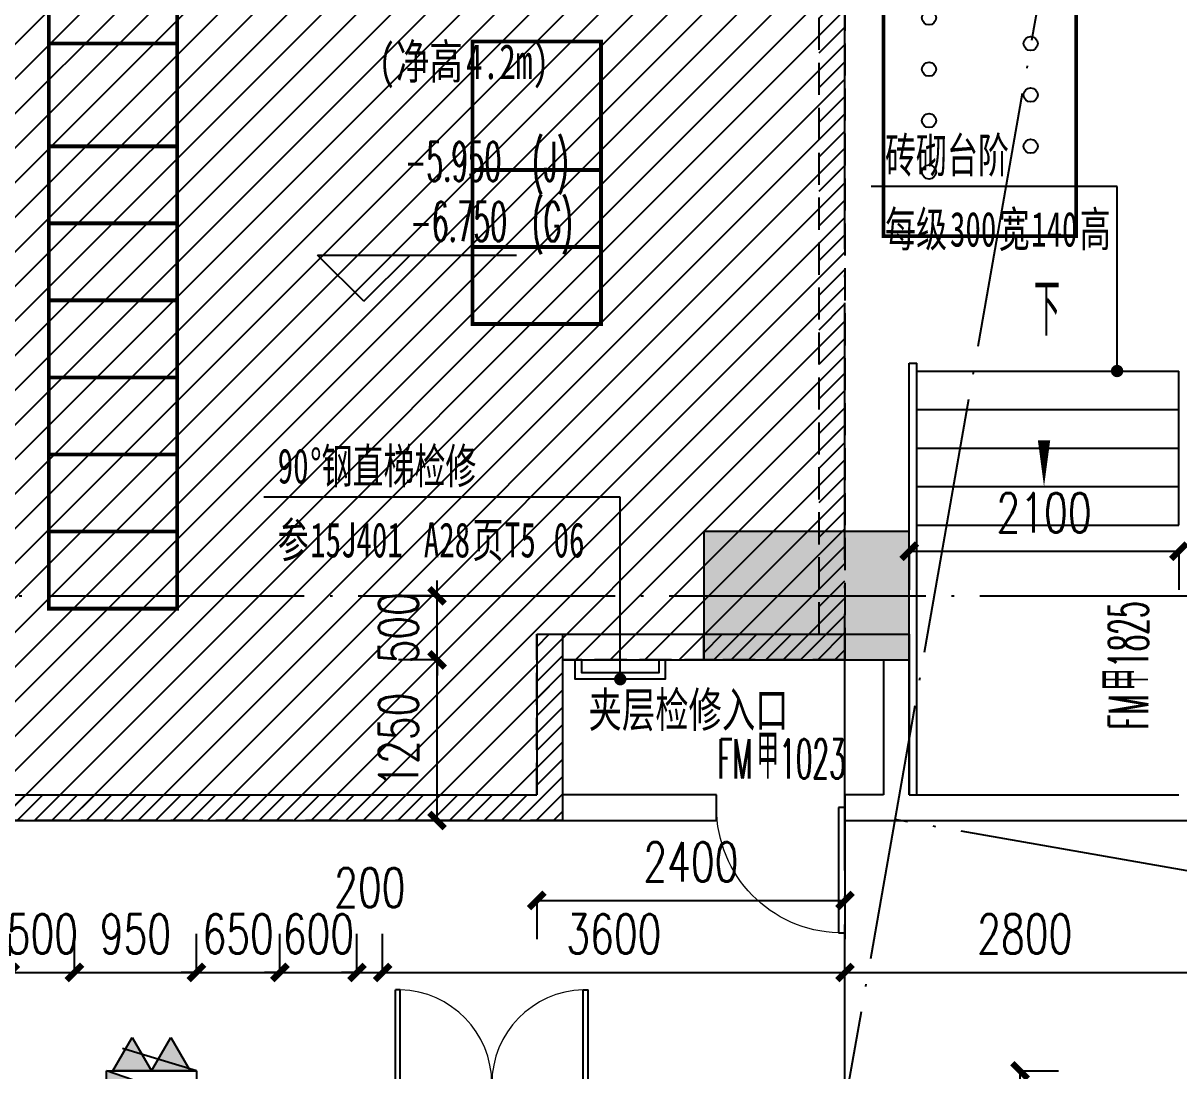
# Model space of a CAD drawing. Header units: millimetres. Extents: x 12325263 to 13848842, y -1463133 to 573208.
# Drawn here: x 12597897 to 12606897, y -884587 to -876428 of the extents above; entities that cross this region are included whole.
import ezdxf
from ezdxf.xclip import XClip

# ---------------------------------------------------------------- set-up
doc = ezdxf.new("R2010")
doc.units = ezdxf.units.MM
doc.header["$LTSCALE"] = 1000
doc.header["$XCLIPFRAME"] = 0
doc.linetypes.add('DASH', pattern=[0.35, 0.25, -0.1])
doc.linetypes.add('DOTE', pattern=[2.42, 2, -0.2, 0.02, -0.2])
for name, color, linetype in [('#s-灭火器', 20, 'Continuous'), ('0夹层', 21, 'Continuous'), ('A-ANNO-DIMS', 83, 'Continuous'), ('A-ANNO-ELEV', 3, 'Continuous'), ('A-ANNO-LEAD', 3, 'Continuous'), ('A-ANNO-TEXT', 7, 'Continuous'), ('A-AXIS', 16, 'DOTE'), ('A-COLS', 6, 'Continuous'), ('A-WALL', 5, 'Continuous'), ('AXIS', 3, 'Continuous'), ('DIM_SYMB', 3, 'Continuous'), ('DOOR_FIRE', 1, 'Continuous'), ('DOOR_FIRE_TEXT', 7, 'Continuous'), ('ELEMENT', 3, 'Continuous'), ('EQUIP_消火栓', 7, 'Continuous'), ('PUB_DIM', 83, 'Continuous'), ('PUB_HATCH', 8, 'Continuous'), ('PUB_TEXT', 7, 'Continuous'), ('STAIR', 2, 'Continuous'), ('WALL', 5, 'Continuous'), ('WALL-SHATCH', 8, 'Continuous')]:
    doc.layers.add(name, color=color, linetype=linetype)
doc.styles.add('_TCH_DIM', font='SIMPLEX.shx', dxfattribs={"width": 0.7, "bigfont": 'GBCBIG.shx'})
doc.styles.add('_TCH_DIM_T3', font='SIMPLEX.shx', dxfattribs={"width": 0.705882, "bigfont": 'GBCBIG.shx'})
doc.styles.add('_TCH_WINDOW', font='SIMPLEX', dxfattribs={"width": 0.7, "height": 3.5, "bigfont": 'GBCBIG'})
doc.styles.add('TITXV', font='', dxfattribs={"width": 0.7})
doc.styles.add('宋体', font='', dxfattribs={"width": 0.65})
doc.styles.get('TITXV').set_extended_font_data('SimSun')
doc.styles.get('宋体').set_extended_font_data('SimSun')
doc.dimstyles.new('_TCH_ARCH&&120', dxfattribs={"dimtxt": 306, "dimasz": 120, "dimexe": 300, "dimexo": 360, "dimgap": 147, "dimtad": 1, "dimdec": 0, "dimzin": 0, "dimdsep": 46, "dimtxsty": '_TCH_DIM_T3', "dimblk": 'ARCHTICK', "dimcen": 0.09, "dimclrt": 7, "dimazin": 2, "dimtfac": 1, "dimtdec": 0, "dimtix": 1, "dimtmove": 2, "dimatfit": 3, "dimfxl": 1, "dimfxlon": 1, "dimtolj": 1, "dimtzin": 0, "dimarcsym": 0})

# ---------------------------------------------------------------- blocks, each defined once
blk = doc.blocks.new('adgshg13-A$C7F010FC0')
at = {"layer": 'WALL-SHATCH'}
h = blk.add_hatch(color=256, dxfattribs=at)
h.dxf.hatch_style = 1
h.paths.add_polyline_path([(-60384.2, -16880.9), (-763.2, 197.5), (12587.6, -13153.3), (12587.6, -157996), (-162964.9, -188820.4), (-171262.4, -180522.9), (-171262.4, -31310.9), (-150707.2, -10755.7), (-131860.1, -7980.9), (-99162.4, -7980.9), (-99162.4, -4980.9), (-76620.4, -4980.9), (-70107.7, -16880.9)], flags=16)
h.paths.add_polyline_path([(-60091.2, -16380.9), (-646.9, 646.9), (12987.6, -12987.6), (12987.6, -158331.9), (-163100.6, -189250.4), (-171662.4, -180688.6), (-171662.4, -31145.2), (-150777.9, -10260.7), (-131896.7, -7480.9), (-99562.4, -7480.9), (-99562.4, -4580.9), (-76365.6, -4580.9), (-69907.5, -16380.9)])
blk = doc.blocks.new('A$C4C7A72D3')
at = {"layer": 'WALL', "color": 1}
blk.add_blockref('adgshg13-A$C7F010FC0', (210433, 205503.6), dxfattribs=at)
blk = doc.blocks.new('qlzw')
at = {"layer": 'A-AXIS'}
for p, q in [((12470866.8, 979489.8), (12470866.8, 1082089.8)), ((12411416.8, 1000989.8), (12486866.8, 1000989.8))]:
    blk.add_line(p, q, dxfattribs=at)
blk = doc.blocks.new('asdfadfgsdg')
at = {"layer": 'A-AXIS'}
for p, q in [((15844.9, 92554.4), (-1535.4, -6431.4)), ((15444.6, 5715.2), (1041.4, 8244.1))]:
    blk.add_line(p, q, dxfattribs=at)
blk = doc.blocks.new('_FZH')
blk.add_lwpolyline([(-0.5, -0.5), (0.5, -0.5), (0.5, 0.5), (-0.5, 0.5)], close=True)
at = {"layer": 'PUB_HATCH'}
blk.add_solid([(-0.5, -0.5), (0.5, -0.5), (-0.5, 0.5), (0.5, 0.5)], dxfattribs=at)
blk = doc.blocks.new('asdfdsfds')
at = {"layer": 'A-COLS', "xscale": 1600, "yscale": 1000, "zscale": 1000}
blk.add_blockref('_FZH', (-300, 5000), dxfattribs=at)
blk = doc.blocks.new('A$C2D254926')
at = {"layer": 'ELEMENT', "const_width": 30}
blk.add_lwpolyline([(-1100, 1500), (1100, 1500), (1100, 0), (-1100, 0)], close=True, dxfattribs=at)
at = {"layer": 'ELEMENT'}
for centre in [(-600, 1145.7), (-200, 1145.7), (200, 1145.7), (600, 1145.7), (-400, 354.3), (0, 354.3), (400, 354.3)]:
    blk.add_circle(centre, 54.7, dxfattribs=at)
blk = doc.blocks.new('A$C11D0426D')
at = {"layer": 'ELEMENT', "color": 4, "const_width": 30}
blk.add_lwpolyline([(1200, 9330.3), (1200, 10130.3), (2200, 10130.3), (2200, 9330.3)], close=True, dxfattribs=at)
at = {"layer": 'ELEMENT', "color": 6, "const_width": 30}
blk.add_lwpolyline([(4500, 9346), (4500, 8346), (5500, 8346), (5500, 9346)], close=True, dxfattribs=at)
at = {"layer": 'ELEMENT', "color": 2, "linetype": 'DASH', "const_width": 30}
blk.add_lwpolyline([(1200, 8530.3), (1200, 9330.3), (2200, 9330.3), (2200, 8530.3)], close=True, dxfattribs=at)
at = {"layer": 'ELEMENT', "color": 3, "const_width": 30}
for points in [[(2200, 8530.3), (1200, 8530.3), (1200, 7930.3), (2200, 7930.3)], [(4500, 8346), (5500, 8346), (5500, 7746), (4500, 7746)], [(2200, 7930.3), (1200, 7930.3), (1200, 7330.3), (2200, 7330.3)], [(4500, 7746), (5500, 7746), (5500, 7146), (4500, 7146)], [(1200, 7330.3), (2200, 7330.3), (2200, 6730.3), (1200, 6730.3)], [(1200, 6730.3), (2200, 6730.3), (2200, 6130.3), (1200, 6130.3)], [(1200, 6130.3), (2200, 6130.3), (2200, 5530.3), (1200, 5530.3)], [(1200, 5530.3), (2200, 5530.3), (2200, 4930.3), (1200, 4930.3)]]:
    blk.add_lwpolyline(points, close=True, dxfattribs=at)
at = {"layer": 'ELEMENT', "rotation": 90}
blk.add_blockref('A$C2D254926', (9200, 8930.3), dxfattribs=at)
blk = doc.blocks.new('灭火器')
at = {"layer": '#s-灭火器', "ltscale": 1000}
for points in [[(292444.1, 59706.6), (292144.1, 59706.6), (292294.1, 59446.8)], [(292744.1, 59706.6), (292444.1, 59706.6), (292594.1, 59446.8)]]:
    blk.add_hatch(color=256, dxfattribs=at).paths.add_polyline_path(points)
for points in [[(292294.1, 59446.8), (292444.1, 59706.6), (292144.1, 59706.6)], [(292594.1, 59446.8), (292744.1, 59706.6), (292444.1, 59706.6)]]:
    blk.add_lwpolyline(points, close=True, dxfattribs=at)
blk = doc.blocks.new('$TWTSYS$00000508')
for p, q in [((-0.5, 0.5), (0.324, 1.224)), ((-0.5, 0.5), (-0.5, -0.5)), ((-0.5, -0.5), (0.5, 0.5)), ((0.5, 0.5), (-0.5, 0.5)), ((0.5, -0.5), (0.5, 0.5)), ((-0.5, -0.5), (0.5, -0.5))]:
    blk.add_line(p, q)
blk.add_solid([(0.5, -0.5), (0.5, 0.5), (-0.5, -0.5)])
blk = doc.blocks.new('消火栓')
at = {"layer": '#s-灭火器', "rotation": 180.0000000000001}
blk.add_blockref('灭火器', (12864422.1, 734931.8), dxfattribs=at)
at = {"layer": 'EQUIP_消火栓', "xscale": 700, "yscale": 240, "zscale": 700}
blk.add_blockref('$TWTSYS$00000508', (12571977.9, 675105.2), dxfattribs=at)
blk = doc.blocks.new('asdfasfasdfsdf')
at = {"xscale": -1}
blk.add_blockref('消火栓', (12602277.9, -691175.2), dxfattribs=at)
blk = doc.blocks.new('_ArchTick')
at = {"color": 0, "linetype": 'ByBlock', "const_width": 0.4}
blk.add_lwpolyline([(-0.5, -0.5), (0.5, 0.5)], dxfattribs=at)
blk = doc.blocks.new('*D4079')
at = {"layer": 'A-ANNO-DIMS', "color": 0, "lineweight": -2, "transparency": 16777216}
for p, q in [((12601896.8, -883259), (12601896.8, -883560)), ((12601896.8, -883260), (12604296.8, -883260)), ((12604296.8, -883259), (12604296.8, -883560))]:
    blk.add_line(p, q, dxfattribs=at)
at = {"layer": 'Defpoints', "color": 0, "transparency": 16777216}
for p in [(12601896.8, -882436.8), (12604296.8, -882436.8), (12604296.8, -883260)]:
    blk.add_point(p, dxfattribs=at)
at = {"layer": 'A-ANNO-DIMS', "color": 0, "lineweight": -2, "transparency": 16777216, "xscale": 120, "yscale": 120, "zscale": 120, "rotation": 180}
blk.add_blockref('_ArchTick', (12601896.8, -883260), dxfattribs=at)
at = {"layer": 'A-ANNO-DIMS', "color": 0, "lineweight": -2, "transparency": 16777216, "xscale": 120, "yscale": 120, "zscale": 120}
blk.add_blockref('_ArchTick', (12604296.8, -883260), dxfattribs=at)
at = {"layer": 'A-ANNO-DIMS', "color": 7, "transparency": 16777216, "insert": (12603096.8, -882960), "char_height": 306, "attachment_point": 5, "style": '_TCH_DIM_T3'}
blk.add_mtext('\\A1;2400', dxfattribs=at)
blk = doc.blocks.new('*D4080')
at = {"layer": 'A-ANNO-DIMS', "color": 0, "lineweight": -2, "transparency": 16777216}
for p, q in [((12601121, -881386.8), (12600820, -881386.8)), ((12601120, -882636.8), (12601120, -881386.8)), ((12601121, -882636.8), (12600820, -882636.8))]:
    blk.add_line(p, q, dxfattribs=at)
at = {"layer": 'Defpoints', "color": 0, "transparency": 16777216}
for p in [(12601120, -881386.8), (12601996.8, -881386.8), (12601996.8, -882636.8)]:
    blk.add_point(p, dxfattribs=at)
at = {"layer": 'A-ANNO-DIMS', "color": 0, "lineweight": -2, "transparency": 16777216, "xscale": 120, "yscale": 120, "zscale": 120}
for p, rotation in [((12601120, -881386.8), 90), ((12601120, -882636.8), 270)]:
    blk.add_blockref('_ArchTick', p, dxfattribs=dict(at, rotation=rotation))
at = {"layer": 'A-ANNO-DIMS', "color": 7, "transparency": 16777216, "insert": (12600820, -882011.8), "char_height": 306, "attachment_point": 5, "rotation": 90, "style": '_TCH_DIM_T3'}
blk.add_mtext('\\A1;1250', dxfattribs=at)
blk = doc.blocks.new('*D4081')
at = {"layer": 'A-ANNO-DIMS', "color": 0, "lineweight": -2, "transparency": 16777216}
for p, q in [((12601120, -880886.8), (12601120, -880766.8)), ((12601121, -880886.8), (12600820, -880886.8)), ((12601120, -881386.8), (12601120, -880886.8)), ((12601121, -881386.8), (12600820, -881386.8)), ((12601120, -881386.8), (12601120, -881506.8))]:
    blk.add_line(p, q, dxfattribs=at)
at = {"layer": 'Defpoints', "color": 0, "transparency": 16777216}
for p in [(12601120, -880886.8), (12601996.8, -880886.8), (12601996.8, -881386.8)]:
    blk.add_point(p, dxfattribs=at)
at = {"layer": 'A-ANNO-DIMS', "color": 0, "lineweight": -2, "transparency": 16777216, "xscale": 120, "yscale": 120, "zscale": 120}
for p, rotation in [((12601120, -880886.8), 270), ((12601120, -881386.8), 90)]:
    blk.add_blockref('_ArchTick', p, dxfattribs=dict(at, rotation=rotation))
at = {"layer": 'A-ANNO-DIMS', "color": 7, "transparency": 16777216, "insert": (12600820, -881136.8), "char_height": 306, "attachment_point": 5, "rotation": 90, "style": '_TCH_DIM_T3'}
blk.add_mtext('\\A1;500', dxfattribs=at)
blk = doc.blocks.new('*D4238')
at = {"layer": 'A-ANNO-DIMS', "color": 0, "lineweight": -2, "transparency": 16777216}
for p, q in [((12604796.8, -880539), (12604796.8, -880840)), ((12604796.8, -880540), (12606896.8, -880540)), ((12606896.8, -880539), (12606896.8, -880840))]:
    blk.add_line(p, q, dxfattribs=at)
at = {"layer": 'Defpoints', "color": 0, "transparency": 16777216}
for p in [(12604796.8, -879136.8), (12606896.8, -879136.8), (12606896.8, -880540)]:
    blk.add_point(p, dxfattribs=at)
at = {"layer": 'A-ANNO-DIMS', "color": 0, "lineweight": -2, "transparency": 16777216, "xscale": 120, "yscale": 120, "zscale": 120, "rotation": 180}
blk.add_blockref('_ArchTick', (12604796.8, -880540), dxfattribs=at)
at = {"layer": 'A-ANNO-DIMS', "color": 0, "lineweight": -2, "transparency": 16777216, "xscale": 120, "yscale": 120, "zscale": 120}
blk.add_blockref('_ArchTick', (12606896.8, -880540), dxfattribs=at)
at = {"layer": 'A-ANNO-DIMS', "color": 7, "transparency": 16777216, "insert": (12605846.8, -880240), "char_height": 306, "attachment_point": 5, "style": '_TCH_DIM_T3'}
blk.add_mtext('\\A1;2100', dxfattribs=at)
blk = doc.blocks.new('*D4411')
at = {"layer": 'A-ANNO-DIMS', "color": 0, "lineweight": -2, "transparency": 16777216}
for p, q in [((12605659, -884586.78575), (12605960, -884586.78575)), ((12605660, -885886.78575), (12605660, -884586.78575)), ((12605659, -885886.78575), (12605960, -885886.78575))]:
    blk.add_line(p, q, dxfattribs=at)
at = {"layer": 'Defpoints', "color": 0, "transparency": 16777216}
for p in [(12604450, -884586.78575), (12605660, -884586.78575), (12604450, -885886.78575)]:
    blk.add_point(p, dxfattribs=at)
at = {"layer": 'A-ANNO-DIMS', "color": 0, "lineweight": -2, "transparency": 16777216, "xscale": 120, "yscale": 120, "zscale": 120}
for p, rotation in [((12605660, -884586.78575), 90), ((12605660, -885886.78575), 270)]:
    blk.add_blockref('_ArchTick', p, dxfattribs=dict(at, rotation=rotation))
at = {"layer": 'A-ANNO-DIMS', "color": 7, "transparency": 16777216, "insert": (12605360, -885236.78575), "char_height": 306, "attachment_point": 5, "rotation": 90, "style": '_TCH_DIM_T3'}
blk.add_mtext('\\A1;1300', dxfattribs=at)
blk = doc.blocks.new('*D4588')
at = {"layer": 'Defpoints', "color": 0, "transparency": 16777216}
for p in [(12598296.8, -883820), (12597796.8, -884586.8), (12598296.8, -884586.8)]:
    blk.add_point(p, dxfattribs=at)
at = {"layer": 'PUB_DIM', "color": 0, "lineweight": -2, "transparency": 16777216}
for p, q in [((12597796.8, -883821), (12597796.8, -883520)), ((12598296.8, -883821), (12598296.8, -883520)), ((12597796.8, -883820), (12597676.8, -883820)), ((12597796.8, -883820), (12598296.8, -883820)), ((12598296.8, -883820), (12598416.8, -883820))]:
    blk.add_line(p, q, dxfattribs=at)
at = {"layer": 'PUB_DIM', "color": 0, "lineweight": -2, "transparency": 16777216, "xscale": 120, "yscale": 120, "zscale": 120}
blk.add_blockref('_ArchTick', (12597796.8, -883820), dxfattribs=at)
at = {"layer": 'PUB_DIM', "color": 0, "lineweight": -2, "transparency": 16777216, "xscale": 120, "yscale": 120, "zscale": 120, "rotation": 180}
blk.add_blockref('_ArchTick', (12598296.8, -883820), dxfattribs=at)
at = {"layer": 'PUB_DIM', "color": 7, "transparency": 16777216, "insert": (12598046.8, -883520), "char_height": 306, "attachment_point": 5, "style": '_TCH_DIM_T3'}
blk.add_mtext('\\A1;500', dxfattribs=at)
blk = doc.blocks.new('*D4589')
at = {"layer": 'Defpoints', "color": 0, "transparency": 16777216}
for p in [(12599246.8, -883820), (12598296.8, -884586.8), (12599246.8, -884586.8)]:
    blk.add_point(p, dxfattribs=at)
at = {"layer": 'PUB_DIM', "color": 0, "lineweight": -2, "transparency": 16777216}
for p, q in [((12598296.8, -883821), (12598296.8, -883520)), ((12599246.8, -883821), (12599246.8, -883520)), ((12598296.8, -883820), (12599246.8, -883820))]:
    blk.add_line(p, q, dxfattribs=at)
at = {"layer": 'PUB_DIM', "color": 0, "lineweight": -2, "transparency": 16777216, "xscale": 120, "yscale": 120, "zscale": 120, "rotation": 180}
blk.add_blockref('_ArchTick', (12598296.8, -883820), dxfattribs=at)
at = {"layer": 'PUB_DIM', "color": 0, "lineweight": -2, "transparency": 16777216, "xscale": 120, "yscale": 120, "zscale": 120}
blk.add_blockref('_ArchTick', (12599246.8, -883820), dxfattribs=at)
at = {"layer": 'PUB_DIM', "color": 7, "transparency": 16777216, "insert": (12598771.8, -883520), "char_height": 306, "attachment_point": 5, "style": '_TCH_DIM_T3'}
blk.add_mtext('\\A1;950', dxfattribs=at)
blk = doc.blocks.new('*D4590')
at = {"layer": 'Defpoints', "color": 0, "transparency": 16777216}
for p in [(12599896.8, -883820), (12599246.8, -884586.8), (12599896.8, -884586.8)]:
    blk.add_point(p, dxfattribs=at)
at = {"layer": 'PUB_DIM', "color": 0, "lineweight": -2, "transparency": 16777216}
for p, q in [((12599246.8, -883821), (12599246.8, -883520)), ((12599896.8, -883821), (12599896.8, -883520)), ((12599246.8, -883820), (12599126.8, -883820)), ((12599246.8, -883820), (12599896.8, -883820)), ((12599896.8, -883820), (12600016.8, -883820))]:
    blk.add_line(p, q, dxfattribs=at)
at = {"layer": 'PUB_DIM', "color": 0, "lineweight": -2, "transparency": 16777216, "xscale": 120, "yscale": 120, "zscale": 120}
blk.add_blockref('_ArchTick', (12599246.8, -883820), dxfattribs=at)
at = {"layer": 'PUB_DIM', "color": 0, "lineweight": -2, "transparency": 16777216, "xscale": 120, "yscale": 120, "zscale": 120, "rotation": 180}
blk.add_blockref('_ArchTick', (12599896.8, -883820), dxfattribs=at)
at = {"layer": 'PUB_DIM', "color": 7, "transparency": 16777216, "insert": (12599571.8, -883520), "char_height": 306, "attachment_point": 5, "style": '_TCH_DIM_T3'}
blk.add_mtext('\\A1;650', dxfattribs=at)
blk = doc.blocks.new('*D4591')
at = {"layer": 'Defpoints', "color": 0, "transparency": 16777216}
for p in [(12600496.8, -883820), (12599896.8, -884586.8), (12600496.8, -884586.8)]:
    blk.add_point(p, dxfattribs=at)
at = {"layer": 'PUB_DIM', "color": 0, "lineweight": -2, "transparency": 16777216}
for p, q in [((12599896.8, -883821), (12599896.8, -883520)), ((12600496.8, -883821), (12600496.8, -883520)), ((12599896.8, -883820), (12599776.8, -883820)), ((12599896.8, -883820), (12600496.8, -883820)), ((12600496.8, -883820), (12600616.8, -883820))]:
    blk.add_line(p, q, dxfattribs=at)
at = {"layer": 'PUB_DIM', "color": 0, "lineweight": -2, "transparency": 16777216, "xscale": 120, "yscale": 120, "zscale": 120}
blk.add_blockref('_ArchTick', (12599896.8, -883820), dxfattribs=at)
at = {"layer": 'PUB_DIM', "color": 0, "lineweight": -2, "transparency": 16777216, "xscale": 120, "yscale": 120, "zscale": 120, "rotation": 180}
blk.add_blockref('_ArchTick', (12600496.8, -883820), dxfattribs=at)
at = {"layer": 'PUB_DIM', "color": 7, "transparency": 16777216, "insert": (12600196.8, -883520), "char_height": 306, "attachment_point": 5, "style": '_TCH_DIM_T3'}
blk.add_mtext('\\A1;600', dxfattribs=at)
blk = doc.blocks.new('*D4592')
at = {"layer": 'Defpoints', "color": 0, "transparency": 16777216}
for p in [(12600696.8, -883820), (12600496.8, -884586.8), (12600696.8, -884586.8)]:
    blk.add_point(p, dxfattribs=at)
at = {"layer": 'PUB_DIM', "color": 0, "lineweight": -2, "transparency": 16777216}
for p, q in [((12600496.8, -883821), (12600496.8, -883520)), ((12600696.8, -883821), (12600696.8, -883520)), ((12600496.8, -883820), (12600376.8, -883820)), ((12600496.8, -883820), (12600696.8, -883820)), ((12600696.8, -883820), (12600816.8, -883820))]:
    blk.add_line(p, q, dxfattribs=at)
at = {"layer": 'PUB_DIM', "color": 0, "lineweight": -2, "transparency": 16777216, "xscale": 120, "yscale": 120, "zscale": 120}
blk.add_blockref('_ArchTick', (12600496.8, -883820), dxfattribs=at)
at = {"layer": 'PUB_DIM', "color": 0, "lineweight": -2, "transparency": 16777216, "xscale": 120, "yscale": 120, "zscale": 120, "rotation": 180}
blk.add_blockref('_ArchTick', (12600696.8, -883820), dxfattribs=at)
at = {"layer": 'PUB_DIM', "color": 7, "transparency": 16777216, "insert": (12600596.8, -883160), "char_height": 306, "attachment_point": 5, "style": '_TCH_DIM_T3'}
blk.add_mtext('\\A1;200', dxfattribs=at)
blk = doc.blocks.new('*D4593')
at = {"layer": 'Defpoints', "color": 0, "transparency": 16777216}
for p in [(12604296.8, -883820), (12600696.8, -884586.8), (12604296.8, -884586.8)]:
    blk.add_point(p, dxfattribs=at)
at = {"layer": 'PUB_DIM', "color": 0, "lineweight": -2, "transparency": 16777216}
for p, q in [((12600696.8, -883821), (12600696.8, -883520)), ((12604296.8, -883821), (12604296.8, -883520)), ((12600696.8, -883820), (12604296.8, -883820))]:
    blk.add_line(p, q, dxfattribs=at)
at = {"layer": 'PUB_DIM', "color": 0, "lineweight": -2, "transparency": 16777216, "xscale": 120, "yscale": 120, "zscale": 120, "rotation": 180}
blk.add_blockref('_ArchTick', (12600696.8, -883820), dxfattribs=at)
at = {"layer": 'PUB_DIM', "color": 0, "lineweight": -2, "transparency": 16777216, "xscale": 120, "yscale": 120, "zscale": 120}
blk.add_blockref('_ArchTick', (12604296.8, -883820), dxfattribs=at)
at = {"layer": 'PUB_DIM', "color": 7, "transparency": 16777216, "insert": (12602496.8, -883520), "char_height": 306, "attachment_point": 5, "style": '_TCH_DIM_T3'}
blk.add_mtext('\\A1;3600', dxfattribs=at)
blk = doc.blocks.new('*D4594')
at = {"layer": 'Defpoints', "color": 0, "transparency": 16777216}
for p in [(12607096.8, -883820), (12604296.8, -884586.8), (12607096.8, -884586.8)]:
    blk.add_point(p, dxfattribs=at)
at = {"layer": 'PUB_DIM', "color": 0, "lineweight": -2, "transparency": 16777216}
for p, q in [((12604296.8, -883821), (12604296.8, -883520)), ((12607096.8, -883821), (12607096.8, -883520)), ((12604296.8, -883820), (12607096.8, -883820))]:
    blk.add_line(p, q, dxfattribs=at)
at = {"layer": 'PUB_DIM', "color": 0, "lineweight": -2, "transparency": 16777216, "xscale": 120, "yscale": 120, "zscale": 120, "rotation": 180}
blk.add_blockref('_ArchTick', (12604296.8, -883820), dxfattribs=at)
at = {"layer": 'PUB_DIM', "color": 0, "lineweight": -2, "transparency": 16777216, "xscale": 120, "yscale": 120, "zscale": 120}
blk.add_blockref('_ArchTick', (12607096.8, -883820), dxfattribs=at)
at = {"layer": 'PUB_DIM', "color": 7, "transparency": 16777216, "insert": (12605696.8, -883520), "char_height": 306, "attachment_point": 5, "style": '_TCH_DIM_T3'}
blk.add_mtext('\\A1;2800', dxfattribs=at)
blk = doc.blocks.new('$DorLib2D$00000002')
for p, q in [((-0.5, 0), (-0.5, 0.4875)), ((-0.475, 0.4875), (-0.5, 0.4875)), ((-0.475, 0), (-0.475, 0.4875)), ((0.475, 0), (0.475, 0.4875)), ((0.475, 0.4875), (0.5, 0.4875)), ((0.5, 0), (0.5, 0.4875)), ((-0.5, 0), (-0.475, 0)), ((0.5, 0), (0.475, 0))]:
    blk.add_line(p, q)
at = {"lineweight": 13}
for centre, start, end in [((-0.4875, 0), 0, 88.53072), ((0.4875, 0), 91.46928, 180)]:
    blk.add_arc(centre, 0.4875, start, end, dxfattribs=at)
blk = doc.blocks.new('$DorLib2D$00000001')
for p, q in [((0.45, 0.975), (0.5, 0.975)), ((0.45, 0), (0.45, 0.975)), ((0.5, 0), (0.5, 0.975)), ((0.5, 0), (0.45, 0))]:
    blk.add_line(p, q)
at = {"lineweight": 13}
blk.add_arc((0.475, 0), 0.975, 91.46928, 180, dxfattribs=at)

msp = doc.modelspace()

# ---------------------------------------------------------------- block references
ref = msp.add_blockref('A$C4C7A72D3', (12385714.9, -906209.5), dxfattribs=dict(rotation=350.041249254255))
XClip(ref).set_block_clipping_path([(223442.8584877662, 85923.1187333744), (220542.7961432356, 85923.1422391906), (220542.8579492103, 89292.823275506), (211526.9150355905, 89292.8101311298), (210631.4331447985, 94392.8080583527), (206113.3685902953, 94392.8025418455), (206001.4315187763, 95030.3127344656), (204376.2826588508, 94744.9613686837), (203364.4570056833, 100506.9030052917), (197947.3947122637, 99555.7482674252), (192482.3428474721, 130679.4765393781), (190118.7804593667, 130264.4504016289), (191623.4071957469, 121695.6427078634), (177046.6486519482, 119136.2011700841), (175707.6223907359, 126760.8483765714), (173902.988371335, 128026.4039125028), (169528.3854461554, 127258.2903269802), (169070.0967394859, 129868.3614864857), (163308.2517458182, 128856.6693391807), (163766.52659606, 126246.6171700556), (159679.1795131005, 125528.9180921423), (170669.6888374612, 62935.797914044), (167222.1989369914, 62330.4650948944), (167939.7759490944, 58243.6808593175), (171386.9528796654, 58848.2912487988), (172857.0656793863, 50477.0032648193), (165962.5026008021, 49266.4230898353), (168037.7813034765, 37447.1796448426), (140649.9584970828, 32638.2390106404), (115387.9799239188, 28202.5781787895), (95598.7254695911, 140907.4332163476), (226939.476109907, 163968.8668500402), (240128.6952811591, 88852.8973128139)])

# ---------------------------------------------------------------- next in the draw order: hatches: boundary and pattern name
at = {"layer": '0夹层', "linetype": 'DASH'}
h = msp.add_hatch(dxfattribs=at)
h.set_pattern_fill('ANSI31', color=256, scale=120)
h.set_pattern_definition([(45, (0, 0), (-134.7038418, 134.7038418), [])])
h.paths.add_polyline_path([(12602096.8, -881386.8), (12602096.8, -882636.8), (12596896.8, -882636.8), (12596896.8, -853986.8), (12604296.8, -853986.8), (12604296.8, -861586.8), (12602646.8, -861586.8), (12602646.8, -867136.8), (12604296.8, -867136.8), (12604296.8, -881386.8), (12603296.8, -881386.8)])
h = msp.add_hatch(dxfattribs=at)
h.set_pattern_fill('ANSI31', color=256, scale=60)
h.set_pattern_definition([(45, (0, 0), (-67.3519209, 67.3519209), [])])
h.paths.add_polyline_path([(12602096.8, -881386.8), (12602096.8, -882636.8), (12596896.8, -882636.8), (12596896.8, -853986.8), (12604296.8, -853986.8), (12604296.8, -861586.8), (12602646.8, -861586.8), (12602646.8, -867136.8), (12604296.8, -867136.8), (12604296.8, -881386.8), (12603196.8, -881386.8), (12603196.8, -881186.8), (12604096.8, -881186.8), (12604096.8, -867336.8), (12602446.8, -867336.8), (12602446.8, -861386.8), (12604096.8, -861386.8), (12604096.8, -854186.8), (12597096.8, -854186.8), (12597096.8, -882436.8), (12601896.8, -882436.8), (12601896.8, -881186.8), (12602096.8, -881186.8)])

# ---------------------------------------------------------------- next in the draw order: linework, layer by layer
for points in [[(12602896.8, -881386.8), (12602896.8, -881536.8), (12602196.8, -881536.8), (12602196.8, -881386.8)], [(12602846.8, -881386.8), (12602846.8, -881486.8), (12602246.8, -881486.8), (12602246.8, -881386.8)]]:
    msp.add_lwpolyline(points)
msp.add_lwpolyline([(12602096.8, -881386.8), (12602096.8, -882636.8), (12596896.8, -882636.8), (12596896.8, -853986.8), (12604296.8, -853986.8), (12604296.8, -861586.8), (12602646.8, -861586.8), (12602646.8, -867136.8), (12604296.8, -867136.8), (12604296.8, -881386.8), (12603196.8, -881386.8), (12603196.8, -881186.8), (12604096.8, -881186.8), (12604096.8, -867336.8), (12602446.8, -867336.8), (12602446.8, -861386.8), (12604096.8, -861386.8), (12604096.8, -854186.8), (12597096.8, -854186.8), (12597096.8, -882436.8), (12601896.8, -882436.8), (12601896.8, -881186.8), (12602096.8, -881186.8)], close=True, dxfattribs=at)
msp.add_lwpolyline([(12602096.8, -881386.8), (12602096.8, -882636.8), (12596896.8, -882636.8), (12596896.8, -853986.8), (12604296.8, -853986.8), (12604296.8, -861586.8), (12602646.8, -861586.8), (12602646.8, -867136.8), (12604296.8, -867136.8), (12604296.8, -881386.8), (12603296.8, -881386.8), (12602096.8, -881386.8)], dxfattribs=at)
at = {"layer": 'A-ANNO-ELEV'}
for p, q in [((12600550, -878593.8), (12600190, -878233.8)), ((12600190, -878233.8), (12601740.1, -878233.8)), ((12600550, -878593.8), (12600910, -878233.8))]:
    msp.add_line(p, q, dxfattribs=at)
at = {"layer": 'A-ANNO-LEAD'}
for p, q in [((12602546.8, -880120), (12599771.5, -880120)), ((12602546.8, -881536.8), (12602546.8, -880120))]:
    msp.add_line(p, q, dxfattribs=at)
at = {"layer": 'A-ANNO-LEAD', "const_width": 48}
msp.add_lwpolyline([(12602546.8, -881560.8, 1), (12602546.8, -881512.8, 1)], format="xyb", close=True, dxfattribs=at)
at = {"layer": 'A-WALL'}
for p, q in [((12601896.8, -881186.8), (12601896.8, -882436.8)), ((12601896.8, -881186.8), (12604796.8, -881186.8)), ((12604796.8, -881186.8), (12604796.8, -882436.8)), ((12602096.8, -881386.8), (12602096.8, -882436.8)), ((12602096.8, -881386.8), (12604596.8, -881386.8)), ((12604596.8, -881386.8), (12604596.8, -882436.8)), ((12597096.8, -882436.8), (12601896.8, -882436.8)), ((12603296.8, -882436.8), (12602096.8, -882436.8)), ((12603296.8, -882636.8), (12603296.8, -882436.8)), ((12604596.8, -882436.8), (12604296.8, -882436.8)), ((12604296.8, -882436.8), (12604296.8, -882636.8)), ((12604796.8, -882436.8), (12606896.8, -882436.8)), ((12596896.8, -882636.8), (12601996.8, -882636.8)), ((12601996.8, -882636.8), (12603296.8, -882636.8)), ((12604296.8, -882636.8), (12604696.8, -882636.8)), ((12604696.8, -882636.8), (12607096.8, -882636.8))]:
    msp.add_line(p, q, dxfattribs=at)
at = {"layer": 'AXIS'}
for p, q in [((12606415.6, -877700), (12604500.9, -877700)), ((12606415.6, -879136.8), (12606415.6, -877700)), ((12606415.6, -879136.8), (12606415.6, -877700))]:
    msp.add_line(p, q, dxfattribs=at)
at = {"layer": 'AXIS', "const_width": 48}
msp.add_lwpolyline([(12606415.6, -879160.8, 1), (12606415.6, -879112.8, 1)], format="xyb", close=True, dxfattribs=at)
msp.add_lwpolyline([(12606415.6, -879160.8, 1), (12606415.6, -879112.8, 1)], format="xyb", close=True, dxfattribs=at)
at = {"layer": 'DIM_SYMB'}
msp.add_lwpolyline([(12605846.8, -878986.8, 0, 0, 0), (12605846.8, -880036.8, 0, 96, 0), (12605846.8, -879676.8, 0, 0, 0)], format="xyseb", dxfattribs=at)
at = {"layer": 'STAIR'}
for p, q in [((12604796.8, -882436.8), (12604796.8, -879076.8)), ((12604796.8, -879076.8), (12604856.8, -879076.8)), ((12604856.8, -882436.8), (12604856.8, -879076.8)), ((12604796.8, -880336.8), (12604796.8, -879136.8)), ((12604856.8, -879136.8), (12606896.8, -879136.8)), ((12606896.8, -880336.8), (12606896.8, -879136.8)), ((12604856.8, -879436.8), (12606896.8, -879436.8)), ((12604856.8, -879736.8), (12606896.8, -879736.8)), ((12604856.8, -880036.8), (12606896.8, -880036.8)), ((12604856.8, -880336.8), (12606896.8, -880336.8)), ((12604796.8, -882436.8), (12604856.8, -882436.8))]:
    msp.add_line(p, q, dxfattribs=at)

# ---------------------------------------------------------------- next in the draw order: block references
at = {"color": 2}
msp.add_blockref('qlzw', (133430, -1881876.5), dxfattribs=at)
for name, p in [('asdfdsfds', (12604296.8, -885886.8)), ('asdfadfgsdg', (12603643.4, -890874)), ('asdfasfasdfsdf', (12568596.8, -868636.8)), ('A$C11D0426D', (12596896.8, -885917.2))]:
    msp.add_blockref(name, p)
at = {"layer": 'DOOR_FIRE', "zscale": 200}
for name, p, xscale, yscale, rotation in [('$DorLib2D$00000001', (12603796.8, -882536.8), 1000, -1000, 4.940819712104131e-12), ('$DorLib2D$00000002', (12601546.8, -884686.8), -1500, -1500, 180)]:
    msp.add_blockref(name, p, dxfattribs=dict(at, xscale=xscale, yscale=yscale, rotation=rotation))

# ---------------------------------------------------------------- next in the draw order: texts
at = {"layer": 'A-ANNO-TEXT'}
for s, height, style, width, p in [('(', 271.9, 'TITXV', 0.7, (12600665.1, -876863.3, 0)), ('净高', 271.9, 'TITXV', 0.7, (12600801.2, -876863.3, 0)), ('4.2m)', 271.9, 'TITXV', 0.7, (12601345.6, -876863.3, 0)), ('(J)', 306, '_TCH_DIM', 0.494118, (12601860.1, -877657.8)), ('-5.950', 306, '_TCH_DIM', 0.494118, (12600868.9, -877657.8)), ('-6.750', 306, '_TCH_DIM', 0.494118, (12600912.1, -878125.8)), ('(G)', 306, '_TCH_DIM', 0.494118, (12601860.1, -878125.8)), ('夹层检修入口', 271.9, 'TITXV', 0.7, (12602300, -881910))]:
    msp.add_text(s, height=height, dxfattribs=dict(at, style=style, width=width)).set_placement(p)
at = {"layer": 'DOOR_FIRE_TEXT', "style": '_TCH_WINDOW'}
for s, height, width, p in [('1825', 306, 0.494118, (12606657, -881449.1)), ('甲', 347.2, 0.7, (12606657, -881626.1)), ('FM', 306, 0.494118, (12606657, -881928.5))]:
    msp.add_text(s, height=height, rotation=90, dxfattribs=dict(at, width=width)).set_placement(p)
for s, height, width, p in [('甲', 347.2, 0.7, (12603607.5, -882310.9)), ('FM', 306, 0.494118, (12603305.1, -882310.9)), ('1023', 306, 0.494118, (12603784.5, -882310.9))]:
    msp.add_text(s, height=height, dxfattribs=dict(at, width=width)).set_placement(p)
at = {"layer": 'PUB_TEXT'}
for s, height, style, width, p in [('砖砌台阶', 271.9, '宋体', 0.65, (12604608.9, -877592)), ('每级', 271.9, '宋体', 0.65, (12604608.9, -878168)), ('300', 271.9, '宋体', 0.65, (12605114.4, -878168)), ('宽', 271.9, '宋体', 0.65, (12605493.5, -878168)), ('140', 271.9, '宋体', 0.65, (12605746.3, -878168)), ('高', 271.9, '宋体', 0.65, (12606125.4, -878168)), ('下', 405.1, '_TCH_DIM', 0.7, (12605767.1, -878860.8)), ('°钢直梯检修', 271.9, '宋体', 0.65, (12600132.3, -880012)), ('90', 271.9, '宋体', 0.65, (12599879.5, -880012)), ('参', 271.9, '宋体', 0.65, (12599879.5, -880588)), ('15J401', 271.9, '宋体', 0.65, (12600132.3, -880588)), ('A28', 271.9, '宋体', 0.65, (12601016.9, -880588)), ('页', 271.9, '宋体', 0.65, (12601396, -880588)), ('T5', 271.9, '宋体', 0.65, (12601648.8, -880588)), ('06', 271.9, '宋体', 0.65, (12602027.9, -880588))]:
    msp.add_text(s, height=height, dxfattribs=dict(at, style=style, width=width)).set_placement(p)

# ---------------------------------------------------------------- next in the draw order: dimensions: what is measured, and where the dimension line sits
at = {"layer": 'A-ANNO-DIMS'}
for p1, p2, distance, picture, middle in [((12604796.8, -879136.8), (12606896.8, -879136.8), -1403.2, '*D4238', (12605846.8, -880240)), ((12601996.8, -881386.8), (12601996.8, -880886.8), 876.8, '*D4081', (12600820, -881136.8)), ((12601996.8, -882636.8), (12601996.8, -881386.8), 876.8, '*D4080', (12600820, -882011.8)), ((12601896.8, -882436.8), (12604296.8, -882436.8), -823.2, '*D4079', (12603096.8, -882960)), ((12604450, -885886.8), (12604450, -884586.8), -1210, '*D4411', (12605360, -885236.8))]:
    dim = msp.add_aligned_dim(p1=p1, p2=p2, distance=distance, dimstyle='_TCH_ARCH&&120', dxfattribs=at)
    dim.commit()
    dim.dimension.update_dxf_attribs({"geometry": picture, "text_midpoint": middle})
at = {"layer": 'PUB_DIM'}
dim = msp.add_linear_dim(base=(12600696.8, -883820), p1=(12600496.8, -884586.8), p2=(12600696.8, -884586.8), angle=0, dimstyle='_TCH_ARCH&&120', dxfattribs=at)
dim.commit()
dim.dimension.update_dxf_attribs({"geometry": '*D4592', "text_midpoint": (12600596.8, -883160), "dimtype": 129})
for p1, p2, picture, middle in [((12597796.8, -884586.8), (12598296.8, -884586.8), '*D4588', (12598046.8, -883520)), ((12598296.8, -884586.8), (12599246.8, -884586.8), '*D4589', (12598771.8, -883520)), ((12599246.8, -884586.8), (12599896.8, -884586.8), '*D4590', (12599571.8, -883520)), ((12599896.8, -884586.8), (12600496.8, -884586.8), '*D4591', (12600196.8, -883520)), ((12600696.8, -884586.8), (12604296.8, -884586.8), '*D4593', (12602496.8, -883520)), ((12604296.8, -884586.8), (12607096.8, -884586.8), '*D4594', (12605696.8, -883520))]:
    dim = msp.add_aligned_dim(p1=p1, p2=p2, distance=766.8, dimstyle='_TCH_ARCH&&120', dxfattribs=at)
    dim.commit()
    dim.dimension.update_dxf_attribs({"geometry": picture, "text_midpoint": middle})

doc.saveas('drawing.dxf')
